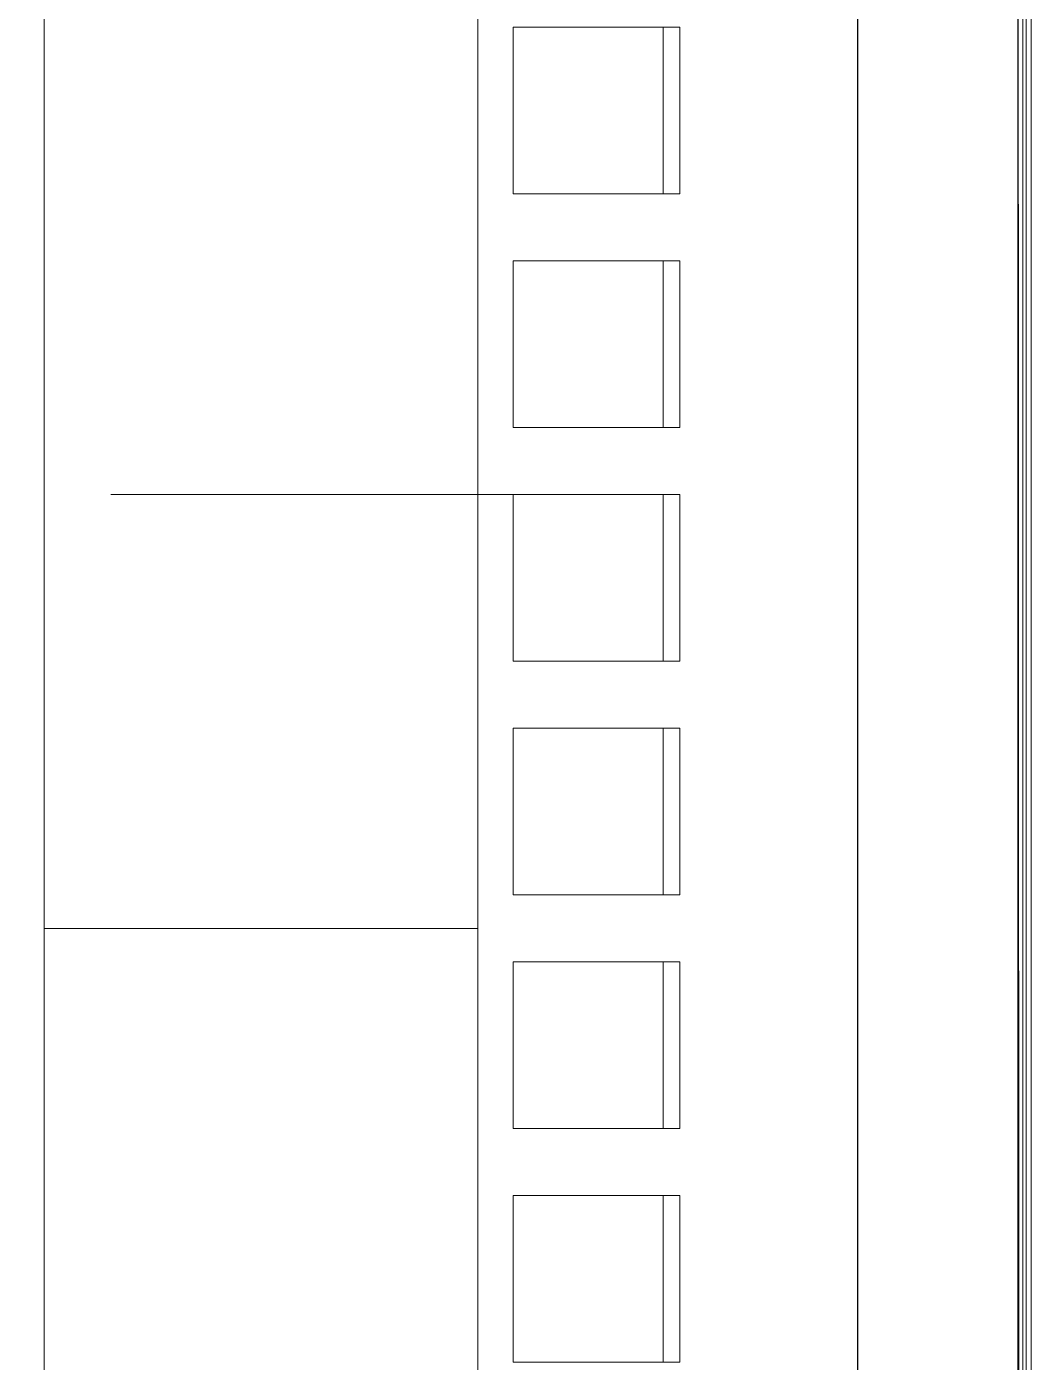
# Model space of a CAD drawing. Extents: x -1417 to 34975, y -245 to 8298.
# Drawn here: x 16999.7 to 17300.8, y 2177.5 to 2577.6 of the extents above; entities that cross this region are included whole.
import ezdxf

# ---------------------------------------------------------------- set-up
doc = ezdxf.new("R2010")
doc.units = 0
doc.layers.get('0').update_dxf_attribs({"color": 9, "lineweight": 9})
for name, color, linetype, lineweight in [('05', 9, 'Continuous', 9), ('06D', 9, 'Continuous', 9), ('15', 9, 'Continuous', 9), ('E-KABLO', 7, 'Continuous', 30)]:
    doc.layers.add(name, color=color, linetype=linetype, lineweight=lineweight)

msp = doc.modelspace()

# ---------------------------------------------------------------- linework, layer by layer
msp.add_lwpolyline([(16822.84, 2869.5), (17296.81, 2869.24), (17297.31, 1720.48), (16885.04, 1720.5), (16885.04, 1794.5), (16820.84, 1794.5), (16820.84, 2410.5), (16882.84, 2410.5), (16882.84, 2494.5), (16822.84, 2494.5), (16822.84, 2869.5)])
at = {"layer": '05'}
for p, q in [((17004.97, 2447.5), (17004.97, 2587.5)), ((17004.97, 2447.5), (17004.97, 2587.5)), ((17134.97, 2587.5), (17134.97, 2447.5)), ((17134.97, 2587.5), (17134.97, 2447.5)), ((17004.97, 2307.5), (17004.97, 2447.5)), ((17004.97, 2307.5), (17004.97, 2447.5)), ((17134.97, 2447.5), (17134.97, 2307.5)), ((17134.97, 2447.5), (17134.97, 2307.5)), ((17024.97, 2437.5), (17154.97, 2437.5)), ((17154.97, 2437.5), (17024.97, 2437.5)), ((17024.97, 2437.5), (17154.97, 2437.5)), ((17154.97, 2437.5), (17024.97, 2437.5)), ((17134.97, 2307.5), (17004.97, 2307.5)), ((17004.97, 2167.5), (17004.97, 2307.5)), ((17004.97, 2307.5), (17134.97, 2307.5)), ((17134.97, 2307.5), (17004.97, 2307.5)), ((17004.97, 2167.5), (17004.97, 2307.5)), ((17004.97, 2307.5), (17134.97, 2307.5)), ((17134.97, 2307.5), (17134.97, 2167.5)), ((17134.97, 2307.5), (17134.97, 2167.5))]:
    msp.add_line(p, q, dxfattribs=at)
for points in [[(17145.47, 2577.5), (17145.47, 2527.5), (17195.47, 2527.5), (17195.47, 2577.5)], [(17145.47, 2577.5), (17145.47, 2527.5), (17195.47, 2527.5), (17195.47, 2577.5)], [(17145.47, 2457.5), (17145.47, 2507.5), (17195.47, 2507.5), (17195.47, 2457.5)], [(17145.47, 2457.5), (17145.47, 2507.5), (17195.47, 2507.5), (17195.47, 2457.5)], [(17145.47, 2437.5), (17145.47, 2387.5), (17195.47, 2387.5), (17195.47, 2437.5)], [(17145.47, 2437.5), (17145.47, 2387.5), (17195.47, 2387.5), (17195.47, 2437.5)], [(17145.47, 2317.5), (17145.47, 2367.5), (17195.47, 2367.5), (17195.47, 2317.5)], [(17145.47, 2317.5), (17145.47, 2367.5), (17195.47, 2367.5), (17195.47, 2317.5)], [(17145.47, 2297.5), (17145.47, 2247.5), (17195.47, 2247.5), (17195.47, 2297.5)], [(17145.47, 2297.5), (17145.47, 2247.5), (17195.47, 2247.5), (17195.47, 2297.5)], [(17145.47, 2177.5), (17145.47, 2227.5), (17195.47, 2227.5), (17195.47, 2177.5)], [(17145.47, 2177.5), (17145.47, 2227.5), (17195.47, 2227.5), (17195.47, 2177.5)]]:
    msp.add_lwpolyline(points, close=True, dxfattribs=at)
for points in [[(17190.47, 2577.5), (17190.47, 2527.5)], [(17190.47, 2577.5), (17190.47, 2527.5)], [(17190.47, 2457.5), (17190.47, 2507.5)], [(17190.47, 2457.5), (17190.47, 2507.5)], [(17190.47, 2437.5), (17190.47, 2387.5)], [(17190.47, 2437.5), (17190.47, 2387.5)], [(17190.47, 2317.5), (17190.47, 2367.5)], [(17190.47, 2317.5), (17190.47, 2367.5)], [(17190.47, 2297.5), (17190.47, 2247.5)], [(17190.47, 2297.5), (17190.47, 2247.5)], [(17190.47, 2177.5), (17190.47, 2227.5)], [(17190.47, 2177.5), (17190.47, 2227.5)]]:
    msp.add_lwpolyline(points, dxfattribs=at)
at = {"layer": '06D'}
for points in [[(17296.81, 1890.76), (17296.81, 2864.27)], [(17300.81, 1890.76), (17300.81, 2864.29)]]:
    msp.add_lwpolyline(points, dxfattribs=at)
at = {"layer": '15'}
for points in [[(17298.31, 2867.28), (17298.31, 1887.77)], [(17299.31, 1887.77), (17299.31, 2867.28)]]:
    msp.add_lwpolyline(points, dxfattribs=at)
at = {"layer": 'E-KABLO', "color": 6, "ltscale": 40}
msp.add_line((17248.84, 1476.5), (17248.84, 3139.2), dxfattribs=at)

doc.saveas('drawing.dxf')
